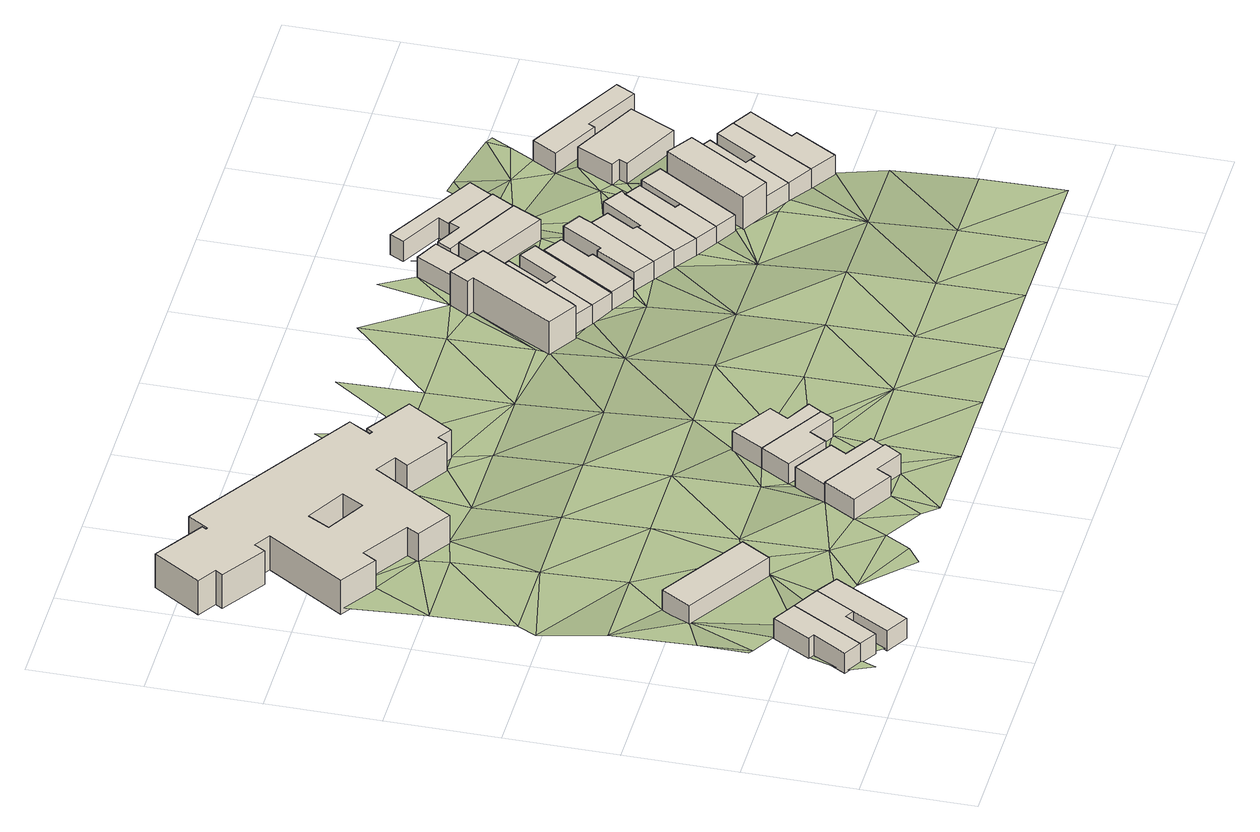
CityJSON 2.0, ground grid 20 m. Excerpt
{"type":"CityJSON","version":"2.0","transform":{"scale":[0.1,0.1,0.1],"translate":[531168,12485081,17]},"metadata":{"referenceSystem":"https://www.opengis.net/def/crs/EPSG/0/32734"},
"CityObjects":{
"building1":{"type":"Building","attributes":{"address":"Swift Street Salt River Cape Town","building":"house","building:levels":1,"building_height":4.1,"plus_code":"4FRW3F86+PW9","ground_height":20.4,"roof_height":24.5},"geometry":[{"type":"Solid","lod":"1","boundaries":[[[[0,1,2,3]],[[1,4,5,2]],[[4,6,7,5]],[[6,8,9,7]],[[8,10,11,9]],[[10,0,3,11]],[[3,2,5,7,9,11]],[[10,8,6,4,1,0]]]]}]},
"building2":{"type":"Building","attributes":{"address":"Swift Street Salt River Cape Town","building":"house","building:levels":1,"building_height":4.1,"plus_code":"4FRW3F86+PX8","ground_height":20.4,"roof_height":24.5},"geometry":[{"type":"Solid","lod":"1","boundaries":[[[[12,0,3,13]],[[0,10,11,3]],[[10,14,15,11]],[[14,16,17,15]],[[16,18,19,17]],[[18,12,13,19]],[[13,3,11,15,17,19]],[[18,16,14,10,0,12]]]]}]},
"building3":{"type":"Building","attributes":{"address":"Swift Street Salt River Cape Town","building":"house","building:levels":1,"building_height":4.1,"plus_code":"4FRW3F86+MXW","ground_height":20.4,"roof_height":24.5},"geometry":[{"type":"Solid","lod":"1","boundaries":[[[[20,12,13,21]],[[12,18,19,13]],[[18,22,23,19]],[[22,24,25,23]],[[24,20,21,25]],[[21,13,19,23,25]],[[24,22,18,12,20]]]]}]},
"building4":{"type":"Building","attributes":{"building":"school","building:levels":1,"building_height":4.1,"plus_code":"4FRW3F87+Q2R","ground_height":19.36,"roof_height":23.46},"geometry":[{"type":"Solid","lod":"1","boundaries":[[[[26,27,28,29]],[[27,30,31,28]],[[30,32,33,31]],[[32,26,29,33]],[[29,28,31,33]],[[32,30,27,26]]]]}]},
"building5":{"type":"Building","attributes":{"address":"Druden Primary School Dryden Street Salt River Cape Town","building":"school","building:levels":2,"building_height":6.9,"plus_code":"4FRW3F97+23M","ground_height":16.66,"roof_height":23.56},"geometry":[{"type":"Solid","lod":"1","boundaries":[[[[34,35,36,37]],[[35,38,39,36]],[[38,40,41,39]],[[40,42,43,41]],[[42,44,45,43]],[[44,46,47,45]],[[46,48,49,47]],[[48,50,51,49]],[[50,52,53,51]],[[52,54,55,53]],[[54,56,57,55]],[[56,58,59,57]],[[58,60,61,59]],[[60,62,63,61]],[[62,64,65,63]],[[64,66,67,65]],[[66,68,69,67]],[[68,70,71,69]],[[70,72,73,71]],[[72,74,75,73]],[[74,76,77,75]],[[76,78,79,77]],[[78,80,81,79]],[[80,82,83,81]],[[82,84,85,83]],[[84,86,87,85]],[[86,88,89,87]],[[88,34,37,89]],[[90,91,92,93]],[[91,94,95,92]],[[94,96,97,95]],[[96,90,93,97]],[[37,36,39,41,43,45,47,49,51,53,55,57,59,61,63,65,67,69,71,73,75,77,79,81,83,85,87,89],[93,92,95,97]],[[88,86,84,82,80,78,76,74,72,70,68,66,64,62,60,58,56,54,52,50,48,46,44,42,40,38,35,34],[96,94,91,90]]]]}]},
"building6":{"type":"Building","attributes":{"address":"Shelley Road Salt River Cape Town","building":"house","building:levels":1,"building_height":4.1,"plus_code":"4FRW3F87+P4P","ground_height":20.06,"roof_height":24.16},"geometry":[{"type":"Solid","lod":"1","boundaries":[[[[98,99,100,101]],[[99,102,103,100]],[[102,104,105,103]],[[104,106,107,105]],[[106,108,109,107]],[[108,98,101,109]],[[101,100,103,105,107,109]],[[108,106,104,102,99,98]]]]}]},
"building7":{"type":"Building","attributes":{"address":"Shelley Road Salt River Cape Town","building":"house","building:levels":1,"building_height":4.1,"plus_code":"4FRW3F87+P4X","ground_height":19.55,"roof_height":23.65},"geometry":[{"type":"Solid","lod":"1","boundaries":[[[[110,111,112,113]],[[111,114,115,112]],[[114,116,117,115]],[[116,118,119,117]],[[118,120,121,119]],[[120,110,113,121]],[[113,112,115,117,119,121]],[[120,118,116,114,111,110]]]]}]},
"building8":{"type":"Building","attributes":{"address":"Shelley Road Salt River Cape Town","building":"house","building:levels":1,"building_height":4.1,"plus_code":"4FRW3F87+Q5M","ground_height":19.55,"roof_height":23.65},"geometry":[{"type":"Solid","lod":"1","boundaries":[[[[122,123,124,125]],[[123,126,127,124]],[[126,128,129,127]],[[128,130,131,129]],[[130,132,133,131]],[[132,122,125,133]],[[125,124,127,129,131,133]],[[132,130,128,126,123,122]]]]}]},
"building9":{"type":"Building","attributes":{"address":"Shelley Road Salt River Cape Town","building":"house","building:levels":1,"building_height":4.1,"plus_code":"4FRW3F87+Q5P","ground_height":19.55,"roof_height":23.65},"geometry":[{"type":"Solid","lod":"1","boundaries":[[[[123,122,125,124]],[[122,134,135,125]],[[134,136,137,135]],[[136,138,139,137]],[[138,140,141,139]],[[140,123,124,141]],[[124,125,135,137,139,141]],[[140,138,136,134,122,123]]]]}]},
"building10":{"type":"Building","attributes":{"address":"52 Dove Street Salt River Cape Town","building":"house","building:levels":2,"building_height":6.9,"plus_code":"4FRW3F87+X86","ground_height":17.18,"roof_height":24.08},"geometry":[{"type":"Solid","lod":"1","boundaries":[[[[142,143,144,145]],[[143,146,147,144]],[[146,148,149,147]],[[148,150,151,149]],[[150,152,153,151]],[[152,154,155,153]],[[154,156,157,155]],[[156,142,145,157]],[[145,144,147,149,151,153,155,157]],[[156,154,152,150,148,146,143,142]]]]}]},
"building11":{"type":"Building","attributes":{"address":"50 Dove Street Salt River Cape Town","building":"house","building:levels":1,"building_height":4.1,"plus_code":"4FRW3F87+X88","ground_height":17.18,"roof_height":21.28},"geometry":[{"type":"Solid","lod":"1","boundaries":[[[[143,142,158,159]],[[142,160,161,158]],[[160,162,163,161]],[[162,164,165,163]],[[164,166,167,165]],[[166,143,159,167]],[[159,158,161,163,165,167]],[[166,164,162,160,142,143]]]]}]},
"building12":{"type":"Building","attributes":{"address":"48 Dove Street Salt River Cape Town","building":"house","building:levels":1,"building_height":4.1,"plus_code":"4FRW3F87+W8P","ground_height":17.18,"roof_height":21.28},"geometry":[{"type":"Solid","lod":"1","boundaries":[[[[160,168,169,161]],[[168,170,171,169]],[[170,172,173,171]],[[172,174,175,173]],[[174,176,177,175]],[[176,162,163,177]],[[162,160,161,163]],[[161,169,171,173,175,177,163]],[[162,176,174,172,170,168,160]]]]}]},
"building13":{"type":"Building","attributes":{"address":"46 Dove Street Salt River Cape Town","building":"house","building:levels":1,"building_height":4.1,"plus_code":"4FRW3F87+W9J","ground_height":17.37,"roof_height":21.47},"geometry":[{"type":"Solid","lod":"1","boundaries":[[[[178,179,180,181]],[[179,182,183,180]],[[182,184,185,183]],[[184,186,187,185]],[[186,188,189,187]],[[188,178,181,189]],[[181,180,183,185,187,189]],[[188,186,184,182,179,178]]]]}]},
"building14":{"type":"Building","attributes":{"address":"Salt River Cape Town","building":"house","building:levels":1,"building_height":4.1,"plus_code":"4FRW3F97+289","ground_height":16.9,"roof_height":21},"geometry":[{"type":"Solid","lod":"1","boundaries":[[[[190,191,192,193]],[[191,194,195,192]],[[194,196,197,195]],[[196,190,193,197]],[[193,192,195,197]],[[196,194,191,190]]]]}]},
"building15":{"type":"Building","attributes":{"address":"44 Dove Street Salt River Cape Town","building":"house","building:levels":1,"building_height":4.1,"plus_code":"4FRW3F87+W97","ground_height":17.37,"roof_height":21.47},"geometry":[{"type":"Solid","lod":"1","boundaries":[[[[198,199,200,201]],[[199,202,203,200]],[[202,204,205,203]],[[204,206,207,205]],[[206,208,209,207]],[[208,210,211,209]],[[210,198,201,211]],[[201,200,203,205,207,209,211]],[[210,208,206,204,202,199,198]]]]}]},
"building16":{"type":"Building","attributes":{"address":"42 Dove Street Salt River Cape Town","building":"house","building:levels":1,"building_height":4.1,"plus_code":"4FRW3F87+W99","ground_height":17.37,"roof_height":21.47},"geometry":[{"type":"Solid","lod":"1","boundaries":[[[[198,212,213,201]],[[212,214,215,213]],[[214,216,217,215]],[[216,218,219,217]],[[218,199,200,219]],[[199,198,201,200]],[[201,213,215,217,219,200]],[[199,218,216,214,212,198]]]]}]},
"building17":{"type":"Building","attributes":{"address":"Kingsley Road Salt River Cape Town","building":"house","building:levels":1,"building_height":4.1,"plus_code":"4FRW3F87+X9W","ground_height":17.02,"roof_height":21.12},"geometry":[{"type":"Solid","lod":"1","boundaries":[[[[220,221,222,223]],[[221,224,225,222]],[[224,226,227,225]],[[226,220,223,227]],[[223,222,225,227]],[[226,224,221,220]]]]}]},
"building18":{"type":"Building","attributes":{"address":"40 Dove Street Salt River Cape Town","building":"house","building:levels":1,"building_height":4.1,"plus_code":"4FRW3F87+VCR","ground_height":17.19,"roof_height":21.29},"geometry":[{"type":"Solid","lod":"1","boundaries":[[[[228,229,230,231]],[[229,232,233,230]],[[232,234,235,233]],[[234,236,237,235]],[[236,238,239,237]],[[238,240,241,239]],[[240,228,231,241]],[[231,230,233,235,237,239,241]],[[240,238,236,234,232,229,228]]]]}]},
"building19":{"type":"Building","attributes":{"address":"Kingsley Road Salt River Cape Town","building":"house","building:levels":1,"building_height":4.1,"plus_code":"4FRW3F97+295","ground_height":17.02,"roof_height":21.12},"geometry":[{"type":"Solid","lod":"1","boundaries":[[[[242,243,244,245]],[[243,246,247,244]],[[246,248,249,247]],[[248,250,251,249]],[[250,252,253,251]],[[252,254,255,253]],[[254,242,245,255]],[[245,244,247,249,251,253,255]],[[254,252,250,248,246,243,242]]]]}]},
"building20":{"type":"Building","attributes":{"address":"38 Dove Street Salt River Cape Town","building":"house","building:levels":1,"building_height":4.1,"plus_code":"4FRW3F87+WC4","ground_height":17.19,"roof_height":21.29},"geometry":[{"type":"Solid","lod":"1","boundaries":[[[[229,256,257,230]],[[256,258,259,257]],[[258,260,261,259]],[[260,262,263,261]],[[262,232,233,263]],[[232,229,230,233]],[[230,257,259,261,263,233]],[[232,262,260,258,256,229]]]]}]},
"building21":{"type":"Building","attributes":{"address":"Kingsley Road Salt River Cape Town","building":"house","building:levels":1,"building_height":4.1,"plus_code":"4FRW3F97+2CC","ground_height":16.72,"roof_height":20.82},"geometry":[{"type":"Solid","lod":"1","boundaries":[[[[264,265,266,267]],[[265,268,269,266]],[[268,270,271,269]],[[270,272,273,271]],[[272,274,275,273]],[[274,264,267,275]],[[267,266,269,271,273,275]],[[274,272,270,268,265,264]]]]}]},
"building22":{"type":"Building","attributes":{"address":"36 Dove Street Salt River Cape Town","building":"house","building:levels":1,"building_height":4.1,"plus_code":"4FRW3F87+VCH","ground_height":17.19,"roof_height":21.29},"geometry":[{"type":"Solid","lod":"1","boundaries":[[[[256,276,277,257]],[[276,278,279,277]],[[278,280,281,279]],[[280,258,259,281]],[[258,256,257,259]],[[257,277,279,281,259]],[[258,280,278,276,256]]]]}]},
"building23":{"type":"Building","attributes":{"address":"34 Dove Street Salt River Cape Town","building":"house","building:levels":2,"building_height":6.9,"plus_code":"4FRW3F87+VFF","ground_height":17.55,"roof_height":24.45},"geometry":[{"type":"Solid","lod":"1","boundaries":[[[[282,283,284,285]],[[283,286,287,284]],[[286,288,289,287]],[[288,282,285,289]],[[285,284,287,289]],[[288,286,283,282]]]]}]},
"building24":{"type":"Building","attributes":{"address":"32 Dove Street Salt River Cape Town","building":"house","building:levels":1,"building_height":4.1,"plus_code":"4FRW3F87+VFH","ground_height":17.55,"roof_height":21.65},"geometry":[{"type":"Solid","lod":"1","boundaries":[[[[282,290,291,292]],[[290,293,294,291]],[[293,295,296,294]],[[295,297,298,296]],[[297,283,299,298]],[[283,282,292,299]],[[292,291,294,296,298,299]],[[283,297,295,293,290,282]]]]}]},
"building25":{"type":"Building","attributes":{"address":"30 Dove Street Salt River Cape Town","building":"house","building:levels":1,"building_height":4.1,"plus_code":"4FRW3F87+RGR","ground_height":17.55,"roof_height":21.65},"geometry":[{"type":"Solid","lod":"1","boundaries":[[[[290,300,301,291]],[[300,302,303,301]],[[302,304,305,303]],[[304,306,307,305]],[[306,293,294,307]],[[293,290,291,294]],[[291,301,303,305,307,294]],[[293,306,304,302,300,290]]]]}]},
"building26":{"type":"Building","attributes":{"address":"28 Dove Street Salt River Cape Town","building":"house","building:levels":1,"building_height":4.1,"plus_code":"4FRW3F87+VG4","ground_height":17.55,"roof_height":21.65},"geometry":[{"type":"Solid","lod":"1","boundaries":[[[[300,308,309,301]],[[308,310,311,309]],[[310,312,313,311]],[[312,314,315,313]],[[314,302,303,315]],[[302,300,301,303]],[[301,309,311,313,315,303]],[[302,314,312,310,308,300]]]]}]},
"building27":{"type":"Building","attributes":{"address":"67 Kingsley Road Salt River Cape Town","building":"house","building:levels":1,"building_height":4.1,"plus_code":"4FRW3F87+WGJ","ground_height":17.17,"roof_height":21.27},"geometry":[{"type":"Solid","lod":"1","boundaries":[[[[316,317,318,319]],[[317,320,321,318]],[[320,322,323,321]],[[322,324,325,323]],[[324,326,327,325]],[[326,316,319,327]],[[319,318,321,323,325,327]],[[326,324,322,320,317,316]]]]}]},
"building28":{"type":"Building","attributes":{"address":"65 Kingsley Road Salt River Cape Town","building":"house","building:levels":1,"building_height":4.1,"plus_code":"4FRW3F87+XG7","ground_height":16.75,"roof_height":20.85},"geometry":[{"type":"Solid","lod":"1","boundaries":[[[[328,329,330,331]],[[329,332,333,330]],[[332,334,335,333]],[[334,336,337,335]],[[336,338,339,337]],[[338,328,331,339]],[[331,330,333,335,337,339]],[[338,336,334,332,329,328]]]]}]},
"terrain1":{"type":"TINRelief","geometry":[{"type":"CompositeSurface","lod":"1","boundaries":[[[340,341,342]],[[340,343,344]],[[345,346,347]],[[348,349,350]],[[351,346,345]],[[352,348,350]],[[350,353,352]],[[352,354,348]],[[0,352,353]],[[354,352,26]],[[0,12,355]],[[356,357,354]],[[355,12,20]],[[352,0,358]],[[0,355,358]],[[356,354,26]],[[357,359,360]],[[355,20,358]],[[357,356,359]],[[361,360,362]],[[20,363,364]],[[365,366,361]],[[26,367,356]],[[20,364,358]],[[368,363,369]],[[360,359,362]],[[361,370,365]],[[371,363,368]],[[364,367,358]],[[364,363,371]],[[370,361,362]],[[370,372,365]],[[359,356,373]],[[356,367,373]],[[364,374,367]],[[372,370,375]],[[376,362,359]],[[371,377,364]],[[373,367,374]],[[362,376,370]],[[378,374,364]],[[376,359,379]],[[373,379,359]],[[380,377,371]],[[377,378,364]],[[381,382,383]],[[384,377,380]],[[384,380,385]],[[386,373,374]],[[378,387,374]],[[383,382,388]],[[379,389,376]],[[384,385,108]],[[373,386,379]],[[374,387,386]],[[376,389,390]],[[387,378,120]],[[108,391,384]],[[392,376,393]],[[393,376,390]],[[108,385,394]],[[387,120,126]],[[389,379,395]],[[126,120,396]],[[123,387,126]],[[379,386,395]],[[98,108,394]],[[397,392,393]],[[398,390,389]],[[399,126,396]],[[397,393,390]],[[386,387,400]],[[396,401,402]],[[123,400,387]],[[396,402,399]],[[394,403,98]],[[395,404,389]],[[398,389,404]],[[403,402,98]],[[405,399,402]],[[406,399,405]],[[405,402,403]],[[395,386,407]],[[386,400,407]],[[398,408,409]],[[408,398,404]],[[394,410,403]],[[411,412,413]],[[413,414,411]],[[415,416,417]],[[415,417,418]],[[400,416,407]],[[419,404,395]],[[418,416,415]],[[405,403,420]],[[407,419,395]],[[413,421,414]],[[422,405,420]],[[404,423,408]],[[410,420,403]],[[420,418,422]],[[414,421,424]],[[423,421,408]],[[425,416,418]],[[423,404,419]],[[416,426,407]],[[425,418,420]],[[416,425,426]],[[419,407,427]],[[420,410,428]],[[429,421,423]],[[421,429,430]],[[407,426,427]],[[423,419,431]],[[432,425,420]],[[428,433,420]],[[431,419,427]],[[434,429,423]],[[432,426,425]],[[432,420,433]],[[423,431,435]],[[434,423,435]],[[426,436,427]],[[437,433,428]],[[431,427,438]],[[426,432,436]],[[439,429,434]],[[438,427,440]],[[431,152,435]],[[427,436,441]],[[441,440,427]],[[442,438,440]],[[433,443,432]],[[435,444,434]],[[437,445,433]],[[152,444,435]],[[436,432,443]],[[443,433,445]],[[439,434,148]],[[446,440,441]],[[148,434,444]],[[446,441,447]],[[448,441,436]],[[447,441,449]],[[437,450,445]],[[451,436,443]],[[448,449,441]],[[436,452,448]],[[451,452,436]],[[166,453,454]],[[146,455,148]],[[447,449,182]],[[456,174,454]],[[190,148,455]],[[457,455,146]],[[166,454,174]],[[166,146,143]],[[148,190,458]],[[449,208,182]],[[445,459,443]],[[450,460,445]],[[457,146,461]],[[146,166,461]],[[166,174,461]],[[462,457,461]],[[452,451,463]],[[186,464,182]],[[465,461,174]],[[451,443,459]],[[182,208,186]],[[459,445,460]],[[208,206,186]],[[462,466,457]],[[462,461,467]],[[468,186,465]],[[469,463,451]],[[466,462,470]],[[206,204,186]],[[461,465,471]],[[204,465,186]],[[451,472,469]],[[473,466,470]],[[451,474,472]],[[465,204,471]],[[460,450,475]],[[451,459,476]],[[474,451,476]],[[477,478,218]],[[479,480,470]],[[478,481,218]],[[480,272,470]],[[471,204,202]],[[202,199,218]],[[481,482,218]],[[471,202,220]],[[218,482,202]],[[483,474,476]],[[472,474,484]],[[482,220,202]],[[459,460,485]],[[475,486,460]],[[459,487,476]],[[488,489,262]],[[476,487,483]],[[459,490,487]],[[485,460,486]],[[491,472,484]],[[492,220,482]],[[489,280,262]],[[493,484,474]],[[232,262,234]],[[234,492,482]],[[490,459,494]],[[262,280,234]],[[494,459,485]],[[495,496,220]],[[492,234,280]],[[491,484,493]],[[492,332,220]],[[496,495,497]],[[316,492,280]],[[280,491,320]],[[316,280,320]],[[495,220,332]],[[493,320,491]],[[498,499,497]],[[320,317,316]],[[495,498,497]],[[326,492,316]],[[500,297,501]],[[500,502,297]],[[326,332,492]],[[493,503,320]],[[493,283,503]],[[304,297,502]],[[332,329,495]],[[503,283,297]],[[504,498,495]],[[505,332,326]],[[297,304,506]],[[507,495,329]],[[297,506,503]],[[504,495,507]],[[505,326,324]],[[324,508,505]],[[504,507,509]]]}]}
},
"vertices":[
[158,195,42],[116,219,42],[116,219,83],[158,195,83],[76,151,42],[76,151,83],[87,145,42],[87,145,83],[51,84,42],[51,84,83],[83,66,42],[83,66,83],
[206,168,42],[206,168,83],[114,47,42],[114,47,83],[149,106,42],[149,106,83],[165,97,42],[165,97,83],
[244,144,42],[244,144,83],[126,31,42],[126,31,83],[167,8,42],[167,8,83],
[162,417,32],[130,364,32],[130,364,73],[162,417,73],[288,268,32],[288,268,73],[320,320,32],[320,320,73],
[556,936,5],[474,988,5],[474,988,74],[556,936,74],[467,977,5],[467,977,74],[462,980,5],[462,980,74],[486,1019,5],[486,1019,74],[175,1215,5],[175,1215,74],[151,1178,5],[151,1178,74],[148,1180,5],[148,1180,74],[153,1187,5],[153,1187,74],[63,1245,5],[63,1245,74],[8,1159,5],[8,1159,74],[42,1138,5],[42,1138,74],[33,1125,5],[33,1125,74],[113,1073,5],[113,1073,74],[125,1092,5],[125,1092,74],[154,1074,5],[154,1074,74],[63,933,5],[63,933,74],[129,890,5],[129,890,74],[145,915,5],[145,915,74],[229,861,5],[229,861,74],[216,840,5],[216,840,74],[277,801,5],[277,801,74],[370,947,5],[370,947,74],[407,924,5],[407,924,74],[392,900,5],[392,900,74],[468,852,5],[468,852,74],[478,869,5],[478,869,74],[503,853,5],[503,853,74],[221,1025,5],[292,985,5],[292,985,74],[221,1025,74],[270,946,5],[270,946,74],[199,986,5],[199,986,74],
[622,153,39],[500,225,39],[500,225,80],[622,153,80],[465,167,39],[465,167,80],[539,124,39],[539,124,80],[554,150,39],[554,150,80],[603,122,39],[603,122,80],
[500,225,34],[622,153,34],[622,153,75],[500,225,75],[639,181,34],[639,181,75],[589,211,34],[589,211,75],[606,240,34],[606,240,75],[534,283,34],[534,283,75],
[691,277,34],[572,348,34],[572,348,75],[691,277,75],[540,295,34],[540,295,75],[614,251,34],[614,251,75],[632,281,34],[632,281,75],[678,254,34],[678,254,75],
[706,301,34],[706,301,75],[660,326,34],[660,326,75],[680,360,34],[680,360,75],[606,406,34],[606,406,75],
[877,740,10],[970,894,10],[970,894,79],[877,740,79],[982,914,10],[982,914,79],[915,953,10],[915,953,79],[894,919,10],[894,919,79],[906,912,10],[906,912,79],[819,764,10],[819,764,79],[871,732,10],[871,732,79],
[877,740,51],[970,894,51],[916,715,10],[916,715,51],[967,796,10],[967,796,51],[956,802,10],[956,802,51],[1001,875,10],[1001,875,51],
[955,692,10],[955,692,51],[1040,826,10],[1040,826,51],[1051,843,10],[1051,843,51],[1020,862,10],[1020,862,51],[976,791,10],[976,791,51],
[955,692,12],[997,666,12],[997,666,53],[955,692,53],[1048,746,12],[1048,746,53],[1041,751,12],[1041,751,53],[1075,805,12],[1075,805,53],[1040,826,12],[1040,826,53],
[980,1024,7],[941,951,7],[941,951,48],[980,1024,48],[981,928,7],[981,928,48],[1022,1003,7],[1022,1003,48],
[1052,644,12],[1131,768,12],[1131,768,53],[1052,644,53],[1143,791,12],[1143,791,53],[1111,810,12],[1111,810,53],[1067,737,12],[1067,737,53],[1060,741,12],[1060,741,53],[1015,668,12],[1015,668,53],
[1090,620,12],[1090,620,53],[1138,693,12],[1138,693,53],[1131,698,12],[1131,698,53],[1162,748,12],[1162,748,53],
[1150,903,9],[1031,967,9],[1031,967,50],[1150,903,50],[1004,919,9],[1004,919,50],[1123,851,9],[1123,851,50],
[1090,620,10],[1131,592,10],[1131,592,51],[1090,620,51],[1221,733,10],[1221,733,51],[1229,740,10],[1229,740,51],[1193,763,10],[1193,763,51],[1145,688,10],[1145,688,51],[1138,693,10],[1138,693,51],
[1150,903,8],[1174,944,8],[1174,944,49],[1150,903,49],[1082,995,8],[1082,995,49],[1073,976,8],[1073,976,49],[1026,1001,8],[1026,1001,49],[1013,977,8],[1013,977,49],[1031,967,8],[1031,967,49],
[1171,568,10],[1171,568,51],[1216,639,10],[1216,639,51],[1206,645,10],[1206,645,51],[1250,715,10],[1250,715,51],
[1174,944,5],[1200,988,5],[1200,988,46],[1174,944,46],[1032,1082,5],[1032,1082,46],[1018,1057,5],[1018,1057,46],[1094,1015,5],[1094,1015,46],[1082,995,5],[1082,995,46],
[1208,545,10],[1208,545,51],[1302,693,10],[1302,693,51],[1265,716,10],[1265,716,51],
[1264,506,14],[1355,653,14],[1355,653,83],[1264,506,83],[1309,683,14],[1309,683,83],[1216,533,14],[1216,533,83],
[1308,479,14],[1308,479,55],[1264,506,55],[1355,555,14],[1355,555,55],[1346,560,14],[1346,560,55],[1391,631,14],[1391,631,55],[1355,653,55],
[1353,452,14],[1353,452,55],[1445,605,14],[1445,605,55],[1411,624,14],[1411,624,55],[1365,549,14],[1365,549,55],
[1399,423,14],[1399,423,55],[1444,498,14],[1444,498,55],[1433,504,14],[1433,504,55],[1481,584,14],[1481,584,55],
[1294,772,10],[1311,764,10],[1311,764,51],[1294,772,51],[1303,749,10],[1303,749,51],[1408,696,10],[1408,696,51],[1449,777,10],[1449,777,51],[1328,838,10],[1328,838,51],
[1513,817,6],[1333,914,6],[1333,914,47],[1513,817,47],[1308,870,6],[1308,870,47],[1392,825,6],[1392,825,47],[1398,836,6],[1398,836,47],[1495,783,6],[1495,783,47],
[51,84,48],[72,37,48],[83,66,48],[87,145,44],[76,151,44],[165,97,46],[114,47,48],[126,31,48],[72,337,39],[65,249,44],[73,244,44],[149,106,46],[130,364,39],[116,219,44],[72,487,33],[222,187,42],[222,487,32],[54,604,26],[288,268,38],[222,637,26],[72,637,26],[72,787,21],[222,787,20],[288,120,42],[372,187,40],[129,890,18],[63,933,18],[320,320,36],[404,60,43],[372,37,43],[216,840,20],[429,105,43],[145,915,18],[372,487,33],[372,337,36],[229,861,19],[277,801,20],[465,167,40],[500,225,40],[372,637,29],[500,64,43],[199,986,19],[270,946,19],[221,1025,15],[539,124,40],[522,37,43],[522,487,30],[522,337,34],[292,985,19],[372,787,22],[392,900,18],[554,150,40],[370,947,18],[372,937,18],[672,37,39],[522,637,26],[606,240,39],[407,924,18],[468,852,19],[614,251,39],[606,406,38],[589,211,40],[639,181,39],[672,187,39],[522,787,19],[678,254,39],[632,281,38],[672,487,35],[503,853,19],[478,869,15],[823,37,39],[462,980,15],[467,977,15],[474,988,15],[486,1019,11],[672,337,38],[680,360,38],[660,326,38],[706,301,38],[672,637,24],[823,187,39],[556,936,15],[691,277,38],[672,787,15],[522,1087,11],[823,337,38],[823,487,35],[823,637,24],[973,37,38],[672,937,11],[672,1087,7],[819,764,15],[973,337,35],[973,187,37],[823,937,11],[823,787,15],[973,487,30],[1123,37,38],[871,732,15],[823,1087,7],[916,715,15],[973,637,19],[877,740,15],[1123,337,33],[894,919,11],[1123,187,36],[955,692,19],[997,666,19],[1052,644,19],[1015,668,19],[1273,37,36],[1123,487,22],[1090,620,19],[956,802,15],[967,796,15],[941,951,10],[976,791,15],[981,928,10],[945,1083,7],[1273,337,26],[1273,187,34],[1004,919,10],[1013,977,10],[1131,592,19],[1041,751,15],[1051,843,12],[1022,1003,10],[1031,967,10],[1040,826,15],[1171,568,19],[1026,1001,10],[1123,851,12],[1208,545,21],[1018,1057,7],[1216,533,21],[1423,37,33],[1273,487,21],[1131,698,19],[1138,693,19],[1073,976,9],[1082,995,9],[1145,688,19],[1193,763,12],[1264,506,21],[1273,637,18],[1423,337,21],[1423,187,30],[1308,479,21],[1206,645,18],[1216,639,18],[1353,452,18],[1302,693,18],[1273,787,10],[1309,683,18],[1399,423,18],[1273,937,6],[1174,944,9],[1200,988,6],[1252,1028,2],[1225,1032,2],[1355,555,18],[1346,560,18],[1365,549,18],[1408,696,14],[1363,1000,7],[1392,825,10],[1423,637,14],[1356,957,7],[1398,836,10],[1376,993,7]
]}
